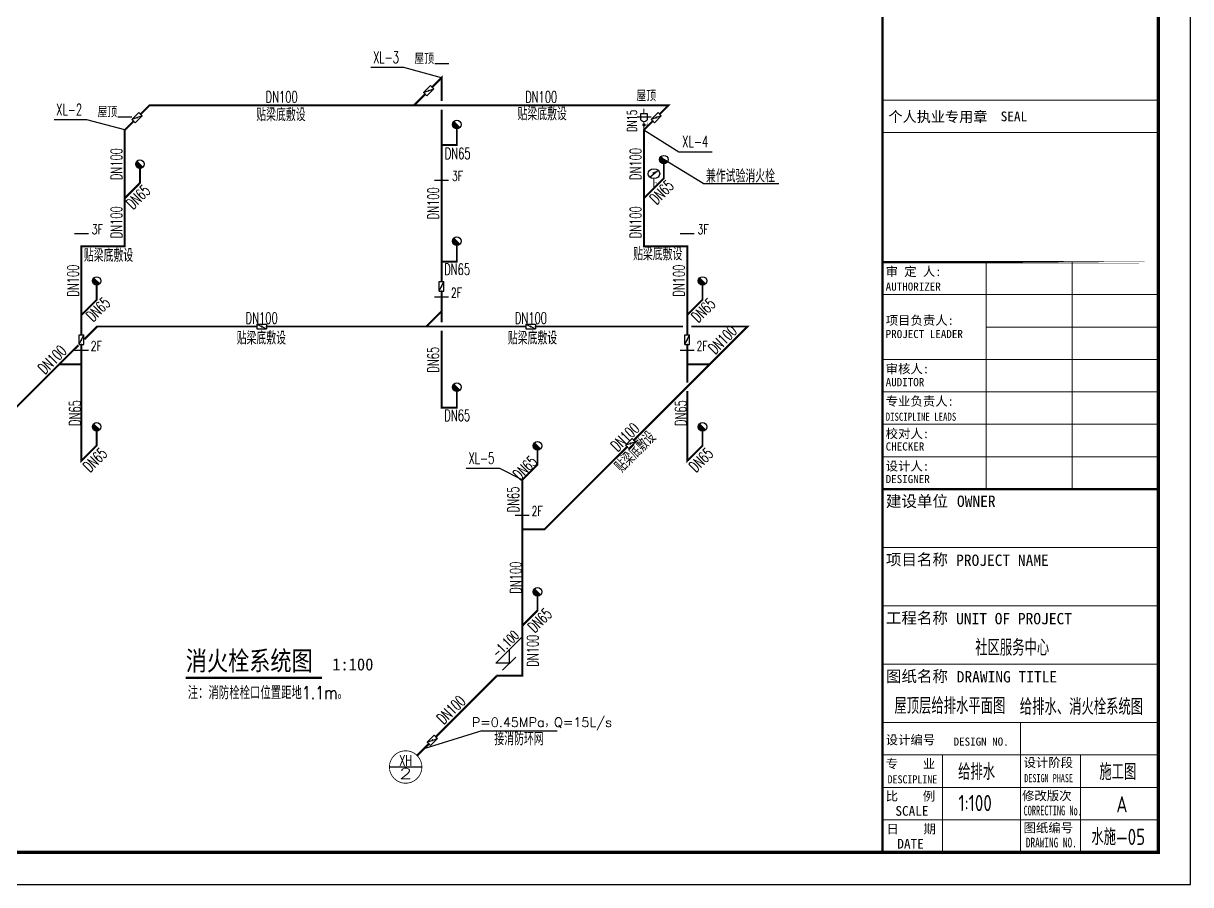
# Model space of a CAD drawing. Extents: x 888742 to 1277419, y 9079 to 622358.
# Drawn here: x 1087692 to 1123683, y 156787 to 183354 of the extents above; entities that cross this region are included whole.
import ezdxf
from ezdxf.enums import TextEntityAlignment as Align

# ---------------------------------------------------------------- set-up
doc = ezdxf.new("R2010")
doc.units = 0
doc.header["$LTSCALE"] = 1000
doc.header["$MEASUREMENT"] = 0
for name, color, linetype in [('DIM_ELEV', 3, 'Continuous'), ('DIM_SYMB', 3, 'Continuous'), ('DIM_消防', 3, 'Continuous'), ('EQUIP_消火栓', 7, 'Continuous'), ('PIPE-消防', 1, 'Continuous'), ('PUB_TEXT', 7, 'Continuous'), ('PUB_TITLE', 4, 'Continuous'), ('sign', 2, 'Continuous'), ('TEXT_消防', 7, 'Continuous'), ('TEXT_给水', 7, 'Continuous'), ('TITLE-BLOCK-TEXT', 165, 'Continuous'), ('TWT_ELEV', 3, 'Continuous'), ('TWT_IDEN', 3, 'Continuous'), ('TWT_LEAD', 3, 'Continuous'), ('VALVE_消防', 7, 'Continuous'), ('WP_L_PJ', 7, 'Continuous')]:
    doc.layers.add(name, color=color, linetype=linetype)
doc.layers.add('TITLE-BLOCK-BORDER', color=135, linetype='Continuous', lineweight=13)
doc.styles.add('-黑体', font='', dxfattribs={"width": 0.8})
doc.styles.add('_TCH_DIM', font='SIMPLEX', dxfattribs={"bigfont": 'GBCBIG'})
doc.styles.add('_TWT_CIRCLE', font='COMPLEX', dxfattribs={"width": 1.1, "height": 3.5, "bigfont": 'HZTXT'})
doc.styles.add('_TWT_DIM_ELE', font='SIMPLEX', dxfattribs={"width": 0.8, "height": 3.5, "bigfont": 'HZTXT'})
doc.styles.add('_TWT_PIPEDN', font='SIMPLEX', dxfattribs={"width": 0.8, "height": 3.5, "bigfont": 'HZTXT'})
doc.styles.add('_TWT_SERIAL', font='COMPLEX', dxfattribs={"width": 0.8, "height": 3.5, "bigfont": 'HZTXT'})
doc.styles.add('hnurban', font='TSSDENG', dxfattribs={"width": 0.8, "bigfont": 'TSSDCHN'})
doc.styles.add('HZ', font='txt', dxfattribs={"bigfont": 'hztxt'})
doc.styles.add('hztxt', font='zn02.shx', dxfattribs={"width": 0.8, "height": 400, "bigfont": 'zn01.shx'})
doc.styles.get("Standard").update_dxf_attribs({"font": 'gbenor.shx', "bigfont": 'gbcbig.shx'})
doc.styles.add('黑体', font='')
doc.styles.get('-黑体').set_extended_font_data('SimHei')
doc.styles.get('黑体').set_extended_font_data('SimHei')

# ---------------------------------------------------------------- blocks, each defined once
blk = doc.blocks.new('1111')
at = {"layer": 'TITLE-BLOCK-BORDER'}
for p, q in [((1171219, 516438), (1171219, 555438)), ((1171219, 521238), (1162719, 521238)), ((1171219, 520238), (1162719, 520238)), ((1165919, 509238), (1165919, 516238)), ((1168569, 509238), (1168569, 516238)), ((1171219, 515238), (1162719, 515238)), ((1171219, 514238), (1165919, 514238)), ((1171219, 513238), (1162719, 513238)), ((1171219, 512238), (1162719, 512238)), ((1171219, 511238), (1162719, 511238)), ((1171219, 510238), (1162719, 510238)), ((1171219, 507438), (1162719, 507438)), ((1171219, 505638), (1162719, 505638)), ((1171219, 503838), (1162719, 503838)), ((1171219, 502038), (1162719, 502038)), ((1166969, 502038), (1166969, 498038)), ((1171219, 501038), (1162719, 501038)), ((1164569, 501038), (1164569, 498038)), ((1168819, 501038), (1168819, 498038)), ((1171219, 500038), (1162719, 500038)), ((1171219, 499038), (1162719, 499038))]:
    blk.add_line(p, q, dxfattribs=at)
at = {"layer": 'TITLE-BLOCK-BORDER', "const_width": 70}
for points in [[(1171219, 498038), (1171219, 555438), (1162719, 555438), (1162719, 498038), (1171219, 498038)], [(1171219, 516238), (1162719, 516238)]]:
    blk.add_lwpolyline(points, close=True, dxfattribs=at)
blk.add_lwpolyline([(1171219, 509238), (1162719, 509238)], dxfattribs=at)
at = {"layer": 'PUB_TEXT', "style": 'hnurban', "width": 0.8}
blk.add_text('社区服务中心', height=500, rotation=0, dxfattribs=at).set_placement((1166718, 504100), align=Align.CENTER)
for s, p in [('给排水', (1165050, 500268)), ('施工图', (1169403, 500268)), ('A', (1169928, 499268))]:
    blk.add_text(s, height=500, rotation=0, dxfattribs=at).set_placement(p)
at = {"layer": 'TITLE-BLOCK-TEXT', "style": '黑体'}
for s, height, p in [('个人执业专用章', 320, (1162899, 520566)), ('SEAL', 300, (1166362, 520585)), ('审 定 人:', 280, (1162816, 515810)), ('AUTHORIZER', 250, (1162816, 515359)), ('项目负责人:', 280, (1162816, 514305)), ('PROJECT LEADER', 250, (1162816, 513897)), ('审核人:', 280, (1162816, 512810)), ('AUDITOR', 250, (1162816, 512413)), ('专业负责人:', 280, (1162816, 511810)), ('校对人:', 280, (1162816, 510810)), ('CHECKER', 250, (1162816, 510429)), ('设计人:', 280, (1162816, 509810)), ('DESIGNER', 250, (1162816, 509424)), ('建设单位', 350, (1162825, 508691)), ('OWNER', 350, (1165014, 508688)), ('项目名称', 350, (1162825, 506891)), ('PROJECT NAME', 350, (1164988, 506869)), ('工程名称', 350, (1162825, 505091)), ('UNIT OF PROJECT', 350, (1164988, 505069)), ('图纸名称', 350, (1162825, 503291)), ('DRAWING TITLE', 350, (1165006, 503276)), ('设计编号', 280, (1162816, 501366)), ('DESIGN NO.', 250, (1164909, 501325)), ('专    业', 280, (1162816, 500630)), ('设计阶段', 280, (1167066, 500666)), ('比    例', 280, (1162816, 499630)), ('修改版次', 280, (1167019, 499642)), ('SCALE', 300, (1163116, 499163)), ('日    期', 280, (1162838, 498619)), ('图纸编号', 280, (1167066, 498653)), ('DATE', 300, (1163175, 498151))]:
    blk.add_text(s, height=height, dxfattribs=at).set_placement(p)
for s, height, width, p in [('DISCIPLINE LEADS', 250, 0.8, (1162816, 511346)), ('DESCIPLINE', 250, 0.9, (1162875, 500162)), ('DESIGN PHASE', 250, 0.7, (1167090, 500198)), ('CORRECTING No.', 300, 0.6, (1167066, 499174)), ('DRAWING NO.', 300, 0.7, (1167138, 498186))]:
    blk.add_text(s, height=height, dxfattribs=dict(at, width=width)).set_placement(p)
blk = doc.blocks.new('$VA026_2')
blk.add_lwpolyline([(-100, 499), (100, 499), (100, 319, -0.683235), (-100, 319), (-100, 499)], format="xyb")
for points, const_width in [([(0, 499), (0, 649)], 30), ([(0, 251), (0, 0)], 30), ([(0, 149), (120, 149)], 15), ([(120, 229), (120, 79)], 15)]:
    blk.add_lwpolyline(points, dxfattribs=dict(const_width=const_width))
at = {"const_width": 50}
blk.add_lwpolyline([(-25, 149, 1), (25, 149, 1)], format="xyb", close=True, dxfattribs=at)
at = {"style": 'HZ', "width": 0.7, "flags": 1}
for tag in ['UNIT', 'WHAT', 'SPEC']:
    blk.add_attdef(tag, (0, 0), '', height=0.001, dxfattribs=at)
blk = doc.blocks.new('$TwtSys$00000386')
blk.add_line((-93, 93, 0), (93, -93, 0))
blk.add_circle((0, 0, 0), 131)
at = {"color": 0}
for points in [[(34, -127, 0), (-127, 34, 0), (93, -93, 0), (-93, 93, 0)], [(-34, -127, 0), (-127, -34, 0), (34, -127, 0), (-127, 34, 0)], [(-93, -93, 0), (-93, -93, 0), (-34, -127, 0), (-127, -34, 0)]]:
    blk.add_solid(points, dxfattribs=at)
at = {"flags": 9}
blk.add_attdef('A', (0, 0, 0), '', height=0.00524, dxfattribs=at)
blk = doc.blocks.new('$VALVE$00000316')
for p, q in [((-125, 72), (125, -72)), ((-125, 72), (-125, -72)), ((-125, 72), (125, 72)), ((125, 72), (125, -72)), ((-125, -72), (125, -72))]:
    blk.add_line(p, q)
at = {"const_width": 21.1}
blk.add_lwpolyline([(-11, 0, 1), (11, 0, 1)], format="xyb", close=True, dxfattribs=at)
for p in [(-125, 0), (125, 0)]:
    blk.add_point(p)
at = {"color": 7, "flags": 9}
for tag in ['XSIZE', 'YSIZE']:
    blk.add_attdef(tag, (0, 0), '', height=0.5, dxfattribs=at)
blk = doc.blocks.new('$VALVE$00000597')
blk.add_line((-93, 357), (93, 543))
blk.add_lwpolyline([(93, 543, 0, 50, 0), (-31, 456, 50, 50, 0)], format="xyseb")
for points, const_width in [([(0, 300), (0, 0)], 30), ([(0, 182), (75, 182), (75, 107)], 7.5)]:
    blk.add_lwpolyline(points, dxfattribs=dict(const_width=const_width))
blk.add_circle((0, 450), 150)

msp = doc.modelspace()

# ---------------------------------------------------------------- hatches: boundary and pattern name
at = {"layer": 'PIPE-消防', "linetype": 'Continuous'}
for points in [[(1100588.2, 181676.3), (1100567, 181697.5), (1100618.2, 181748.7)], [(1100588.2, 181676.3), (1100618.2, 181676.3), (1100618.2, 181748.7)], [(1091578.1, 180824.7), (1091556.9, 180845.9), (1091565.7, 180854.7)], [(1091578.1, 180824.7), (1091578.1, 180854.7), (1091565.7, 180854.7)], [(1107583.1, 180824.7), (1107604.3, 180803.4), (1107655.6, 180854.7)], [(1107583.1, 180824.7), (1107583.1, 180854.7), (1107655.6, 180854.7)], [(1090819.8, 180066.4), (1090798.6, 180087.6), (1090789.8, 180078.8)], [(1090819.8, 180066.4), (1090789.8, 180066.4), (1090789.8, 180078.8)], [(1106827.8, 180070.2), (1106806.6, 180091.4), (1106797.8, 180082.6)], [(1106827.8, 180070.2), (1106797.8, 180070.2), (1106797.8, 180082.6)], [(1101057.3, 179603.4), (1101057.3, 179573.4), (1101087.3, 179573.4)], [(1101057.3, 179603.4), (1101087.3, 179603.4), (1101087.3, 179573.4)], [(1107439.6, 178571.7), (1107460.9, 178550.5), (1107469.6, 178559.2)], [(1107439.6, 178571.7), (1107469.6, 178571.7), (1107469.6, 178559.2)], [(1091286.8, 178428.9), (1091308.1, 178407.7), (1091316.8, 178416.5)], [(1091286.8, 178428.9), (1091316.8, 178428.9), (1091316.8, 178416.5)], [(1089483.3, 176480), (1089483.3, 176510), (1089453.3, 176510)], [(1089483.3, 176480), (1089453.3, 176480), (1089453.3, 176510)], [(1090817.7, 176480), (1090817.7, 176450), (1090847.7, 176450)], [(1090817.7, 176480), (1090847.7, 176479.9), (1090847.7, 176450)], [(1106827.8, 176480), (1106797.8, 176480), (1106797.8, 176450)], [(1106827.8, 176480), (1106827.8, 176450), (1106797.8, 176450)], [(1108162.3, 176480), (1108162.3, 176510), (1108192.3, 176510)], [(1108162.3, 176480), (1108192.3, 176480), (1108192.3, 176510)], [(1101057.3, 176003.4), (1101057.3, 175973.4), (1101087.3, 175973.4)], [(1101057.3, 176003.4), (1101087.3, 176003.4), (1101087.3, 175973.4)], [(1089952.4, 174828.9), (1089973.6, 174807.7), (1089982.4, 174816.5)], [(1089952.4, 174828.9), (1089982.4, 174828.9), (1089982.4, 174816.5)], [(1108631.3, 174828.9), (1108652.5, 174807.7), (1108661.3, 174816.5)], [(1108631.3, 174828.9), (1108661.3, 174828.9), (1108661.3, 174816.5)], [(1089967.7, 174003.9), (1089946.5, 174025.1), (1089955.3, 174033.9)], [(1089967.7, 174003.9), (1089967.7, 174033.9), (1089955.3, 174033.9)], [(1110020.3, 174003.9), (1110041.6, 173982.7), (1110092.8, 174033.9)], [(1110020.3, 174003.9), (1110020.3, 174033.9), (1110092.8, 174033.9)], [(1100588.2, 171503.4), (1100558.2, 171503.4), (1100558.2, 171473.4)], [(1100588.2, 171503.4), (1100588.2, 171473.4), (1100558.2, 171473.4)], [(1101057.3, 171503.4), (1101057.3, 171473.4), (1101087.3, 171473.4)], [(1101057.3, 171503.4), (1101087.3, 171503.4), (1101087.3, 171473.4)], [(1089952.4, 170328.9), (1089973.6, 170307.7), (1089982.4, 170316.5)], [(1089952.4, 170328.9), (1089982.4, 170328.9), (1089982.4, 170316.5)], [(1108631.3, 170328.9), (1108652.5, 170307.7), (1108661.3, 170316.5)], [(1108631.3, 170328.9), (1108661.3, 170328.9), (1108661.3, 170316.5)], [(1089483.3, 169859.8), (1089453.3, 169859.8), (1089453.3, 169787.4)], [(1089483.3, 169859.8), (1089504.5, 169838.6), (1089453.3, 169787.4)], [(1103544.7, 169742.3), (1103566, 169721.1), (1103574.7, 169729.9)], [(1103544.7, 169742.3), (1103574.7, 169742.3), (1103574.7, 169729.9)], [(1108162.3, 169859.8), (1108132.3, 169859.8), (1108132.3, 169787.4)], [(1108162.3, 169859.8), (1108183.5, 169838.6), (1108132.3, 169787.4)], [(1103075.7, 169273.3), (1103054.5, 169294.5), (1103045.7, 169285.7)], [(1103075.7, 169273.3), (1103045.7, 169273.3), (1103045.7, 169285.7)], [(1103762.5, 167746.1), (1103762.5, 167716.1), (1103775, 167716.1)], [(1103762.5, 167746.1), (1103783.7, 167724.9), (1103775, 167716.1)], [(1103544.7, 165242.3), (1103566, 165221.1), (1103574.7, 165229.9)], [(1103544.7, 165242.3), (1103574.7, 165242.3), (1103574.7, 165229.9)], [(1102296.5, 163233.1), (1102275.3, 163254.4), (1102284.1, 163263.1)], [(1102296.5, 163233.1), (1102296.5, 163263.1), (1102284.1, 163263.1)], [(1103075.7, 163233.1), (1103075.7, 163203.1), (1103105.7, 163203.1)], [(1103075.7, 163233.1), (1103105.7, 163233.1), (1103105.7, 163203.1)]]:
    msp.add_hatch(color=256, dxfattribs=at).paths.add_polyline_path(points)

# ---------------------------------------------------------------- linework, layer by layer
at = {"layer": 'DIM_ELEV'}
for p, q in [((1100810, 182103.4), (1100376.7, 182103.4)), ((1091039.5, 180459.8), (1090606.2, 180459.8)), ((1107049.6, 180459.8), (1106616.3, 180459.8)), ((1100804.9, 178503.4), (1100371.5, 178503.4)), ((1089700, 176859.8), (1089266.6, 176859.8)), ((1108378.9, 176859.8), (1107945.6, 176859.8)), ((1100804.9, 174903.4), (1100371.5, 174903.4)), ((1089700, 173259.8), (1089266.6, 173259.8)), ((1108378.9, 173259.8), (1107945.6, 173259.8)), ((1103292.4, 168173.3), (1102859, 168173.3))]:
    msp.add_line(p, q, dxfattribs=at)
at = {"layer": 'DIM_SYMB', "const_width": 70}
msp.add_lwpolyline([(1092701.3, 163163.7), (1096895.7, 163163.7)], dxfattribs=at)
at = {"layer": 'DIM_消防'}
for p, q in [((1099422.8, 181990.6), (1098406.3, 181990.6)), ((1100588.2, 181676.3), (1099422.8, 181990.6)), ((1089654.5, 180380.7), (1088638, 180380.7)), ((1090819.8, 180066.4), (1089654.5, 180380.7)), ((1106827.8, 180070.2), (1107898.9, 179389.9)), ((1107898.9, 179389.9), (1108934.7, 179389.9)), ((1102382.2, 169624.3), (1101346.4, 169624.3)), ((1103075.7, 169273.3), (1102382.2, 169624.3))]:
    msp.add_line(p, q, dxfattribs=at)
at = {"layer": 'PIPE-消防', "linetype": 'Continuous', "const_width": 60}
for points in [[(1100588.2, 181676.3), (1100294.6, 181382.7)], [(1100588.2, 181676.3), (1100588.2, 180954.7)], [(1100082.8, 181170.8), (1099736.6, 180824.7)], [(1091304.9, 180551.4), (1091578.1, 180824.7)], [(1091578.1, 180824.7), (1099736.6, 180824.7)], [(1099736.6, 180824.7), (1107583.1, 180824.7)], [(1100588.2, 180694.7), (1100588.2, 179603.4)], [(1107311.4, 180553.3), (1107583.1, 180824.7)], [(1090819.8, 180066.4), (1091093.1, 180339.6)], [(1106827.8, 180070.2), (1107099.5, 180341.6)], [(1090819.8, 177959.8), (1090819.8, 180066.4)], [(1101057.3, 179603.4), (1101057.3, 180102)], [(1106827.8, 180070.2), (1106827.8, 177959.8)], [(1100588.2, 179603.4), (1101057.3, 179603.4)], [(1100588.2, 179603.4), (1100588.2, 176003.4)], [(1091286.8, 178428.9), (1091286.8, 178877.1)], [(1107439.6, 178571.7), (1107439.6, 179019.8)], [(1106827.8, 177959.8), (1107439.6, 178571.7)], [(1090819.8, 177959.8), (1091286.8, 178428.9)], [(1090819.8, 177959.8), (1090817.7, 176480)], [(1106827.8, 177959.8), (1106827.8, 176480)], [(1089483.3, 176480), (1090817.7, 176480)], [(1089483.3, 176480), (1089483.3, 174359.8)], [(1101057.3, 176003.4), (1101057.3, 176502)], [(1106827.8, 176480), (1108162.3, 176480)], [(1108162.3, 176480), (1108162.3, 174359.8)], [(1100588.2, 176003.4), (1100588.2, 175389.6)], [(1100588.2, 176003.4), (1101057.3, 176003.4)], [(1089952.4, 174828.9), (1089952.4, 175277.1)], [(1108631.3, 174828.9), (1108631.3, 175277.1)], [(1100588.2, 175090), (1100588.2, 174476.3)], [(1089483.3, 174359.8), (1089952.4, 174828.9)], [(1108162.3, 174359.8), (1108631.3, 174828.9)], [(1089483.3, 174359.8), (1089483.3, 173746)], [(1100588.2, 174476.3), (1100115.8, 174003.9)], [(1100588.2, 174476.3), (1100588.2, 174133.9)], [(1108162.3, 174359.8), (1108162.3, 173746)], [(1089967.7, 174003.9), (1089575.2, 173611.4)], [(1089967.7, 174003.9), (1094892, 174003.9)], [(1095191.5, 174003.9), (1100115.8, 174003.9)], [(1100115.8, 174003.9), (1103183.5, 174003.9)], [(1100588.2, 173873.9), (1100588.2, 171503.4)], [(1103483.1, 174003.9), (1108032.3, 174003.9)], [(1108292.3, 174003.9), (1110020.3, 174003.9)], [(1110020.3, 174003.9), (1108849.1, 172832.7)], [(1089483.3, 173446.5), (1089483.3, 172832.7)], [(1108162.3, 173446.5), (1108162.3, 172832.7)], [(1089391.4, 173427.6), (1088796.4, 172832.7)], [(1088796.4, 172832.7), (1086465, 170501.2)], [(1088796.4, 172832.7), (1089483.3, 172832.7)], [(1089483.3, 172832.7), (1089483.3, 169859.8)], [(1108849.1, 172832.7), (1106517.7, 170501.2)], [(1108162.3, 172832.7), (1108849.1, 172832.7)], [(1108162.3, 172832.7), (1108162.3, 172275.8)], [(1108162.3, 172015.8), (1108162.3, 169859.8)], [(1101057.3, 171503.4), (1101057.3, 172002)], [(1100588.2, 171503.4), (1101057.3, 171503.4)], [(1089952.4, 170328.9), (1089952.4, 170777.1)], [(1108631.3, 170328.9), (1108631.3, 170777.1)], [(1089483.3, 169859.8), (1089952.4, 170328.9)], [(1106305.8, 170289.4), (1103762.5, 167746.1)], [(1108162.3, 169859.8), (1108631.3, 170328.9)], [(1103544.7, 169742.3), (1103544.7, 170190.5)], [(1103075.7, 169273.3), (1103544.7, 169742.3)], [(1103075.7, 169273.3), (1103075.7, 167746.1)], [(1103075.7, 167746.1), (1103762.5, 167746.1)], [(1103075.7, 167746.1), (1103075.7, 164773.3)], [(1103544.7, 165242.3), (1103544.7, 165690.5)], [(1103075.7, 164773.3), (1103544.7, 165242.3)], [(1103075.7, 164773.3), (1103075.7, 163233.1)], [(1100410.2, 161346.8), (1102296.5, 163233.1)], [(1102296.5, 163233.1), (1103075.7, 163233.1)], [(1099832.8, 160769.4), (1100198.4, 161135)]]:
    msp.add_lwpolyline(points, dxfattribs=at)
at = {"layer": 'PUB_TITLE'}
msp.add_lwpolyline([(1039583, 156787.3), (1123683, 156787.3), (1123683, 216187.3), (1039583, 216187.3)], close=True, dxfattribs=at)
at = {"layer": 'PUB_TITLE', "const_width": 100}
msp.add_lwpolyline([(1042083, 157787.3), (1122683, 157787.3), (1122683, 215187.3), (1042083, 215187.3)], close=True, dxfattribs=at)
at = {"layer": 'TWT_ELEV', "color": 3}
for p, q in [((1102259.4, 163620.3), (1103096.1, 164456.9)), ((1102469.2, 163405.8), (1102872.4, 163809)), ((1102683.7, 163620.3), (1102683.7, 164044.5)), ((1102683.7, 163620.3), (1102259.4, 163620.3))]:
    msp.add_line(p, q, dxfattribs=at)
at = {"layer": 'TWT_IDEN'}
msp.add_line((1099979.3, 160415.9), (1098979.3, 160415.9), dxfattribs=at)
at = {"layer": 'TWT_IDEN', "const_width": 25}
msp.add_lwpolyline([(1099979.3, 160415.9, 1), (1098979.3, 160415.9, 1)], format="xyb", close=True, dxfattribs=at)
at = {"layer": 'TWT_LEAD', "color": 3}
for p, q in [((1108654.7, 178410.4), (1107439.6, 179150.8)), ((1108654.7, 178410.4), (1110984.9, 178410.4)), ((1101823.4, 161537.1), (1100045, 160981.6)), ((1101823.4, 161537.1), (1104153.6, 161537.1))]:
    msp.add_line(p, q, dxfattribs=at)

# ---------------------------------------------------------------- block references
msp.add_blockref('1111', (-48536.2, -340251))
at = {"layer": 'EQUIP_消火栓'}
for p in [(1101057.3, 180233), (1107439.6, 179150.8), (1091286.8, 179008.1), (1101057.3, 176633), (1089952.4, 175408.1), (1108631.3, 175408.1), (1101057.3, 172133), (1089952.4, 170908.1), (1108631.3, 170908.1), (1103544.7, 170321.5), (1103544.7, 165821.5)]:
    msp.add_blockref('$TwtSys$00000386', p, dxfattribs=at)
at = {"layer": 'VALVE_消防', "xscale": -1.2, "yscale": -1, "zscale": 1.2}
for p, rotation in [((1100188.7, 181276.8), 224.9999999999922), ((1091199, 180445.5), 44.99999999999341), ((1107205.4, 180447.4), 44.97083187052029), ((1100588.2, 175239.8), 270), ((1089483.3, 173596.2), 270), ((1108162.3, 173596.2), 270)]:
    msp.add_blockref('$VALVE$00000316', p, dxfattribs=dict(at, rotation=rotation))
at = {"layer": 'VALVE_消防', "xscale": 1.2, "zscale": 1.2}
for name, p in [('$VALVE$00000597', (1107133.7, 178265.7)), ('$VALVE$00000316', (1095041.8, 174003.9)), ('$VALVE$00000316', (1103333.3, 174003.9))]:
    msp.add_blockref(name, p, dxfattribs=at)
for p, rotation in [((1106411.7, 170395.3), 225), ((1100304.3, 161240.9), 45.00000000000033)]:
    msp.add_blockref('$VALVE$00000316', p, dxfattribs=dict(at, rotation=rotation))
at = {"layer": 'WP_L_PJ'}
msp.add_blockref('$VA026_2', (1106827.8, 180070.2), dxfattribs=at)

# ---------------------------------------------------------------- texts
at = {"layer": 'DIM_ELEV', "color": 7, "style": '_TCH_DIM'}
for p in [(1099749.5, 182097), (1106593, 180951.3), (1089979.1, 180453.4)]:
    msp.add_text('屋顶', height=337.59, dxfattribs=at).set_placement(p)
at = {"layer": 'DIM_ELEV', "color": 7, "style": '_TCH_DIM', "width": 0.705882}
for s, p in [('3F', (1100907.1, 178497)), ('3F', (1089802.2, 176853.4)), ('3F', (1108481.2, 176853.4)), ('2F', (1100873.9, 174897)), ('2F', (1089769, 173253.4)), ('2F', (1108448, 173253.4)), ('2F', (1103361.4, 168166.8))]:
    msp.add_text(s, height=297.5, dxfattribs=at).set_placement(p)
at = {"layer": 'DIM_SYMB', "color": 7, "style": '-黑体', "width": 0.8}
msp.add_text('消火栓系统图', height=597.47, dxfattribs=at).set_placement((1092701.3, 163394.8))
at = {"layer": 'DIM_SYMB', "color": 7, "style": '黑体'}
msp.add_text('1:100', height=373.42, dxfattribs=at).set_placement((1097215.7, 163394.8))
at = {"layer": 'DIM_消防', "color": 7, "style": '_TWT_SERIAL', "width": 0.64}
for s, p in [('XL-3', (1098476.3, 182130.6)), ('XL-2', (1088708, 180520.7)), ('XL-4', (1108011.4, 179529.9)), ('XL-5', (1101416.4, 169764.3))]:
    msp.add_text(s, height=350, dxfattribs=at).set_placement(p)
at = {"layer": 'PUB_TEXT', "style": 'hztxt', "width": 0.8}
for s, p in [('贴梁底敷设', (1094875.2, 180336.6)), ('贴梁底敷设', (1102927.7, 180361.6)), ('兼作试验消火栓', (1108738.3, 178444.7)), ('贴梁底敷设', (1089558.9, 175996.9)), ('贴梁底敷设', (1106491.7, 176041.9)), ('贴梁底敷设', (1094270, 173447.5)), ('贴梁底敷设', (1102631.1, 173447.5)), ('接消防环网', (1102214.2, 161086.4))]:
    msp.add_text(s, height=400, dxfattribs=at).set_placement(p)
msp.add_text('贴梁底敷设', height=400, rotation=45, dxfattribs=at).set_placement((1106159.5, 169466.5))
at = {"layer": 'PUB_TEXT', "color": 1, "style": 'hnurban', "width": 0.8}
msp.add_text('屋顶层给排水平面图', height=500, rotation=0, dxfattribs=at).set_placement((1116259.2, 162052.6), align=Align.CENTER)
msp.add_text('给排水、消火栓系统图', height=500, dxfattribs=at).set_placement((1118416.4, 162023.5))
at = {"layer": 'PUB_TEXT', "style": '_TCH_DIM'}
msp.add_text('P=0.45MPa，Q=15L/s', height=289.362, dxfattribs=at).set_placement((1101520.7, 161651.9))
at = {"layer": 'PUB_TEXT', "color": 1, "style": 'hnurban', "width": 0.8}
msp.add_text('1:100', height=500, rotation=0, dxfattribs=at).set_placement((1116523.2, 159054.6))
at = {"layer": 'sign', "color": 1, "style": 'hnurban', "width": 0.8}
msp.add_text('水施—05', height=500, rotation=0, dxfattribs=at).set_placement((1120621.1, 158010.5))
at = {"layer": 'TEXT_消防', "linetype": 'Continuous', "style": '_TWT_PIPEDN', "width": 0.64}
for s, p in [('DN100', (1095161.4, 180908.3)), ('DN100', (1103163.8, 180908.3)), ('DN65', (1100684.9, 179164.9)), ('DN65', (1100667.6, 175592.9)), ('DN100', (1094545.8, 174087.5)), ('DN100', (1102846.8, 174087.5)), ('DN65', (1100672, 171088.1))]:
    msp.add_text(s, height=350, dxfattribs=at).set_placement(p)
for s, height, rotation, p in [('DN15', 300, 90, (1106607.1, 180002.2)), ('DN100', 350, 90, (1090736.2, 178517.1)), ('DN100', 350, 90, (1106744.2, 178519)), ('DN65', 350, 45, (1107215.9, 177742.5)), ('DN65', 350, 45.13006, (1091076.1, 177592.2)), ('DN100', 350, 90, (1100504.5, 177307.4)), ('DN100', 350, 90, (1090735.1, 176724.3)), ('DN100', 350, 90, (1106744.2, 176723.9)), ('DN100', 350, 90, (1089399.6, 174923.9)), ('DN100', 350, 90, (1108078.6, 174923.9)), ('DN65', 350, 45, (1089841.3, 174125.4)), ('DN65', 350, 45, (1108500.5, 174098.8)), ('DN100', 350, 45, (1109024.9, 173126.7)), ('DN100', 350, 45, (1088355.7, 172510.2)), ('DN65', 350, 90, (1100504.5, 172579.2)), ('DN65', 350, 90, (1089458.3, 170935.6)), ('DN65', 350, 90, (1108137.3, 170935.6)), ('DN100', 350, 45, (1106018.8, 170120.6)), ('DN65', 350, 45, (1089747.7, 169483.8)), ('DN65', 350, 45, (1108428.9, 169481.5)), ('DN65', 350, 45, (1103002.2, 169235.1)), ('DN65', 350, 90, (1102974.5, 168269.3)), ('DN100', 350, 90, (1103050.7, 165763.7)), ('DN65', 350, 45, (1103458.7, 164534.6)), ('DN100', 350, 90, (1103573.3, 163507.2)), ('DN100', 350, 45, (1100654.8, 161709.7))]:
    msp.add_text(s, height=height, rotation=rotation, dxfattribs=at).set_placement(p)
at = {"layer": 'TEXT_给水', "linetype": 'Continuous', "style": '_TWT_PIPEDN', "width": 0.8}
msp.add_text('注：消防栓栓口位置距地1.1m。', height=400, dxfattribs=at).set_placement((1092761.1, 162507.2))
at = {"layer": 'TWT_ELEV', "color": 7, "style": '_TWT_DIM_ELE', "width": 0.64}
msp.add_text('-1.100', height=300, rotation=45, dxfattribs=at).set_placement((1102322.3, 163767.5))
at = {"layer": 'TWT_IDEN', "color": 7, "style": '_TWT_CIRCLE'}
for s, height, width, p, p2 in [('XH', 321.99, 0.596591, (1099278, 160456.1), (1099680.5, 160456.1)), ('2', 322, 1.704545, (1099278, 160053.6), (1099680.5, 160053.6))]:
    msp.add_text(s, height=height, dxfattribs=dict(at, width=width)).set_placement(p, p2, align=Align.FIT)

doc.saveas('drawing.dxf')
